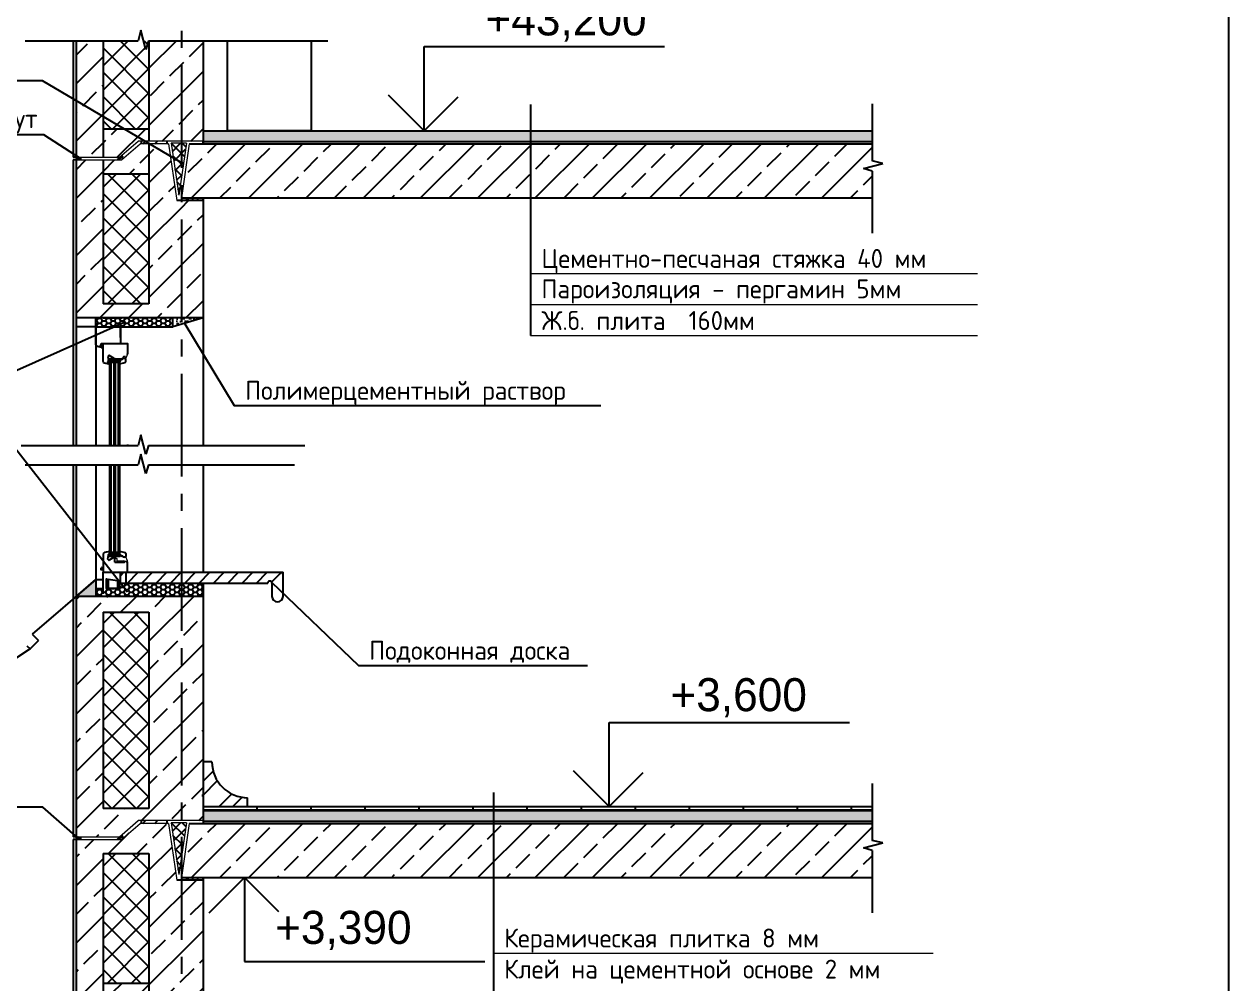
# Model space of a CAD drawing. Header units: millimetres. Extents: x -10163 to 1081624, y -5450 to 417560.
# Drawn here: x 436117 to 458409, y 77947 to 95718 of the extents above; entities that cross this region are included whole.
import ezdxf
from ezdxf.enums import TextEntityAlignment as Align

# ---------------------------------------------------------------- set-up
doc = ezdxf.new("R2010")
doc.units = ezdxf.units.MM
doc.linetypes.add('CENTER2', pattern=[28.575, 19.05, -3.175, 3.175, -3.175])
for name, color, linetype in [('0разрез', 7, 'Continuous'), ('1-VIS', 7, 'Continuous'), ('G_S1', 3, 'Continuous'), ('GASKET', 5, 'Continuous'), ('PVC', 7, 'Continuous'), ('ВЫНОСКИ_Р_СТ', 130, 'Continuous'), ('ГЕРМЕТИК', 50, 'Continuous'), ('НЕНЕСУЩ_СТЕНЫ', 232, 'Continuous'), ('ОКНА_Р_СТ', 90, 'Continuous'), ('оси', 1, 'CENTER2'), ('ПАРКЕТ', 30, 'Continuous'), ('ПРОКЛАДКА', 250, 'Continuous'), ('РАЗДЕЛИТ_ЛИНИИ', 150, 'Continuous'), ('УПРУГ_РЕЗ_ПРОКЛАДКА', 130, 'Continuous'), ('УТЕПЛИТЕЛЬ', 30, 'Continuous'), ('ШТРИХ_УРП', 120, 'Continuous')]:
    doc.layers.add(name, color=color, linetype=linetype)
for name, color, linetype, lineweight in [('A-Wall-H', 250, 'Continuous', 20), ('bold', 7, 'Continuous', 35), ('RAZMER', 250, 'Continuous', 13), ('разрез по стене', 150, 'Continuous', 25)]:
    doc.layers.add(name, color=color, linetype=linetype, lineweight=lineweight)
doc.styles.add('GOST-2.304_Type-B', font='GOST Common.ttf')
doc.styles.add('Чертеж250', font='ofont.ru_GOST type B.ttf', dxfattribs={"height": 250})
pattern_1 = [(45, (308651.9, 38309.6), (-530.33, 530.33), []), (45, (309181.4, 38309.6), (-530.33, 530.33), [360, -150])]
pattern_2 = [(45, (308651.88, 38309.6), (-224.5064, 224.5064), []), (135, (308651.88, 38309.6), (-224.5064, -224.5064), [])]

msp = doc.modelspace()

# ---------------------------------------------------------------- hatches: boundary and pattern name
at = {"layer": '0разрез'}
h = msp.add_hatch(dxfattribs=at)
h.set_pattern_fill('AR-SAND', color=256, scale=2.5, angle=45)
h.set_pattern_definition([(82.5, (-2266756.48, -212416.24), (-89.345337, 83.6883723), [0, -96.52, 0, -107.95, 0, -103.1875]), (52.5, (-2266756.48, -212416.24), (-47.252732, 206.183213), [0, -52.07, 0, -86.995, 0, -33.3375]), (12.5, (-2266811.71, -212471.47), (139.5749565, 140.083078), [0, -31.75, 0, -114.3, 0, -149.225]), (2.5, (-2266811.71, -212471.47), (95.570277, 174.387695), [0, -15.875, 0, -74.93, 0, -85.725])])
h.paths.add_polyline_path([(437445.195, 70283.904), (437077.934, 69969.538), (437445.195, 69969.538), (437445.195, 70089.537)])
h.paths.add_polyline_path([(437445.195, 85240.436), (437445.195, 85434.434), (437078.365, 85120.436), (437445.195, 85120.436)])
at = {"layer": '1-VIS'}
h = msp.add_hatch(dxfattribs=at)
h.set_pattern_fill('ANSI38', scale=2.594415, style=0)
h.set_pattern_definition([(45, (412397.8324, 153795.105), (-5.824627, 5.824627), []), (135, (412397.8324, 153795.105), (-17.4738809, 5.824627), [20.593166, -12.3558997])])
h.paths.add_polyline_path([(437136.369, 93254.042), (437077.934, 93254.042), (437077.934, 93254.042, -0.781206619), (437077.934, 93202.154), (437136.369, 93202.154)])
h = msp.add_hatch(dxfattribs=at)
h.set_pattern_fill('ANSI38', scale=2.594415, style=0)
h.set_pattern_definition([(45, (412397.8324, 141213.386), (-5.824627, 5.824627), []), (135, (412397.8324, 141213.386), (-17.4738809, 5.824627), [20.593166, -12.3558997])])
h.paths.add_polyline_path([(437136.369, 80672.324), (437077.934, 80672.324), (437077.934, 80672.324, -0.781206619), (437077.934, 80620.436), (437136.369, 80620.436)])
at = {"layer": 'ОКНА_Р_СТ'}
h = msp.add_hatch(dxfattribs=at)
h.set_pattern_fill('HONEY', color=0, scale=450, style=0)
h.set_pattern_definition([(0, (371841.38, 130123.22), (84.375, 48.71393), [56.25, -112.5]), (120, (371841.38, 130123.22), (-84.375, 48.71393), [56.25, -112.5]), (60, (371841.38, 130123.22), (2e-07, 97.427858), [-112.5, 56.25])])
h.paths.add_polyline_path([(437444.3, 90277.154), (437444.73, 90114.856), (438337.934, 90114.856), (438527.934, 90114.856), (438595.126, 90114.856), (438870.392, 90114.856), (438870.392, 90277.154)])
h = msp.add_hatch(dxfattribs=at)
h.set_pattern_fill('AR-SAND', color=0, scale=50, style=0)
h.set_pattern_definition([(37.5, (371841.38, 130123.22), (-3.14967, 96.34119), [0, -76, 0, -85, 0, -81.25]), (7.5, (371841.38, 130123.22), (88.48884, 141.1073), [0, -41, 0, -68.5, 0, -26.25]), (327.5, (371779.88, 130123.22), (155.70709, 0.28295), [0, -25, 0, -90, 0, -117.5]), (317.5, (371779.88, 130123.22), (150.30633, 43.88378), [0, -12.5, 0, -59, 0, -67.5])])
h.paths.add_polyline_path([(439427.934, 90277.154), (438927.934, 90277.154), (438927.934, 90143.18)])
h = msp.add_hatch(dxfattribs=at)
h.set_pattern_fill('ANSI31', color=0, scale=1500, style=0)
h.set_pattern_definition([(45, (371885.35, 132981.57), (-132.58252, 132.58252), [])])
edge = h.paths.add_edge_path()
edge.add_arc((440663.836, 85369.373), 37.5, 0, 180, ccw=False)
edge.add_line((440701.336, 85369.373), (440909.888, 85369.373))
edge.add_arc((440923.251, 85469.373), 100.889, 97.6113455, 262.3886545, ccw=False)
edge.add_line((440909.888, 85569.373), (437899.425, 85569.373))
edge.add_line((437899.425, 85569.373), (437899.425, 85369.373))
edge.add_line((437899.425, 85369.373), (440626.336, 85369.373))
h = msp.add_hatch(dxfattribs=at)
h.set_pattern_fill('HONEY', color=0, scale=450, style=0)
h.set_pattern_definition([(0, (371841.38, 132791.504), (84.375, 48.71393), [56.25, -112.5]), (120, (371841.38, 132791.504), (-84.375, 48.71393), [56.25, -112.5]), (60, (371841.38, 132791.504), (2e-07, 97.427858), [-112.5, 56.25])])
h.paths.add_polyline_path([(437895.626, 85270.436), (437445.626, 85270.436), (437445.195, 85120.436), (439427.934, 85120.436), (439427.934, 85369.373), (438787.881, 85369.373), (437899.425, 85369.373)])
at = {"layer": 'ПАРКЕТ'}
h = msp.add_hatch(dxfattribs=at)
h.set_pattern_fill('ANSI32', color=0, scale=1444.738766, style=0)
h.set_pattern_definition([(45, (160442.47, 293074.8), (-383.0942, 383.0942), []), (45, (160697.87, 293074.8), (-383.0942, 383.0942), [])])
h.paths.add_polyline_path([(439593.047, 82056.001), (439427.934, 82056.001), (439427.934, 81230.436), (440253.499, 81230.436), (440253.499, 81395.549, -0.414213562)])
at = {"layer": 'ПРОКЛАДКА'}
h = msp.add_hatch(dxfattribs=at)
h.set_pattern_fill('ANSI31', color=0, scale=1250, style=0)
h.set_pattern_definition([(45, (371941.38, 130323.22), (-110.48543, 110.48543), [])])
h.paths.add_polyline_path([(438761.737, 93502.154), (438761.737, 93552.154), (438286.737, 93552.154), (438286.737, 93502.154)])
h = msp.add_hatch(dxfattribs=at)
h.set_pattern_fill('ANSI31', color=0, scale=1250, style=0)
h.set_pattern_definition([(45, (371941.38, 117741.5), (-110.48543, 110.48543), [])])
h.paths.add_polyline_path([(438761.737, 80920.436), (438761.737, 80970.436), (438286.737, 80970.436), (438286.737, 80920.436)])
at = {"layer": 'разрез по стене', "transparency": 33554687}
h = msp.add_hatch(dxfattribs=at)
h.set_pattern_fill('JIS_STN_2.5', color=9, scale=300)
h.set_pattern_definition(pattern_1)
h.paths.add_polyline_path([(437077.934, 93252.154), (437577.934, 93252.154), (437577.934, 95409.759), (437077.934, 95409.759)])
h.paths.add_polyline_path([(437077.934, 95989.678), (437577.934, 95989.678), (437577.934, 101388.86), (437077.934, 101388.86)])
h.paths.add_polyline_path([(437577.934, 93202.154), (437077.934, 93202.154), (437077.934, 90277.154), (437577.934, 90277.154)])
h.paths.add_polyline_path([(437577.934, 85120.436), (437077.934, 85120.436), (437077.934, 81170.436), (437077.934, 80670.436), (437577.934, 80670.436)])
h.paths.add_polyline_path([(437577.934, 80620.436), (437077.934, 80620.436), (437077.934, 77695.436), (437577.934, 77695.436)])
h.paths.add_polyline_path([(437577.934, 69969.538), (437077.934, 69969.538), (437077.934, 65519.538), (437577.934, 65519.538)])
h = msp.add_hatch(dxfattribs=at)
h.set_pattern_fill('JIS_STN_2.5', color=9, scale=300)
h.set_pattern_definition(pattern_1)
h.paths.add_polyline_path([(439027.934, 69969.538), (438427.934, 69969.538), (438427.934, 65819.538), (439027.934, 65819.538)])
h.paths.add_polyline_path([(439427.934, 69969.538), (439027.934, 69969.538), (439027.934, 65819.538), (439427.934, 65819.538)])
h.paths.add_polyline_path([(438427.934, 69969.538), (437577.934, 69969.538), (437577.934, 69652.482), (438427.934, 69652.482)])
h.paths.add_polyline_path([(438225.41, 65819.538), (438427.934, 65819.538), (438427.934, 66041.71), (437577.934, 66041.71), (437577.934, 65519.538), (437882.877, 65519.538)])
h.paths.add_polyline_path([(439027.934, 79870.436), (438945.763, 79870.436), (438788.392, 80920.436), (438427.934, 80920.436), (438427.934, 77695.436), (439027.934, 77695.436)])
h.paths.add_polyline_path([(439427.934, 79870.436), (439027.934, 79870.436), (439027.934, 77695.436), (439427.934, 77695.436)])
edge = h.paths.add_edge_path(flags=16)
edge.add_arc((439293.236, 77811.925), 6.25, 0, 360)
h.paths.add_polyline_path([(438427.934, 77955.5), (437577.934, 77955.5), (437577.934, 77695.436), (437927.934, 77695.436), (438427.934, 77695.436)])
h.paths.add_polyline_path([(438427.934, 80920.436), (438261.737, 80920.436), (437919.204, 80620.436), (437577.934, 80620.436), (437577.934, 80364.955), (438427.934, 80364.955)])
h.paths.add_polyline_path([(438427.934, 81192.608), (437577.934, 81192.608), (437577.934, 80670.436), (437882.877, 80670.436), (438225.41, 80970.436), (438427.934, 80970.436)])
h.paths.add_polyline_path([(439027.934, 85120.436), (438427.934, 85120.436), (438427.934, 80970.436), (439027.934, 80970.436)])
h.paths.add_polyline_path([(439427.934, 85120.436), (439027.934, 85120.436), (439027.934, 80970.436), (439427.934, 80970.436)])
h.paths.add_polyline_path([(438427.934, 85120.436), (437577.934, 85120.436), (437577.934, 84829.807), (438427.934, 84829.807)])
edge = h.paths.add_edge_path()
edge.add_line((439427.934, 92452.154), (439027.934, 92452.154))
edge.add_line((439027.934, 92452.154), (439033.849, 90394.837))
edge.add_arc((439040.099, 90394.837), 6.25, 0, 180, ccw=False)
edge.add_arc((439040.099, 90394.837), 6.25, -180, 0, ccw=False)
edge.add_line((439033.849, 90394.837), (439033.83, 90277.154))
edge.add_line((439033.83, 90277.154), (439427.934, 90277.154))
edge.add_line((439427.934, 90277.154), (439427.934, 92452.154))
edge = h.paths.add_edge_path(flags=16)
edge.add_arc((439293.236, 90393.644), 6.25, 0, 360)
h.paths.add_polyline_path([(439027.934, 92452.154), (438945.763, 92452.154), (438788.392, 93502.154), (438427.934, 93502.154), (438427.934, 90277.154), (439027.934, 90277.154)])
h.paths.add_polyline_path([(438427.934, 90537.218), (437577.934, 90537.218), (437577.934, 90277.154), (438427.934, 90277.154)])
h.paths.add_polyline_path([(438427.934, 93502.154), (438261.737, 93502.154), (437919.204, 93202.154), (437577.934, 93202.154), (437577.934, 92946.673), (438427.934, 92946.673)])
h.paths.add_polyline_path([(438427.934, 93774.326), (437577.934, 93774.326), (437577.934, 93252.154), (437882.877, 93252.154), (438225.41, 93552.154), (438427.934, 93552.154)])
h.paths.add_polyline_path([(439027.934, 95409.759), (438427.934, 95409.759), (438427.934, 93552.154), (439027.934, 93552.154)])
h.paths.add_polyline_path([(439427.934, 95409.759), (439027.934, 95409.759), (439027.934, 93552.154), (439427.934, 93552.154)])
h.paths.add_polyline_path([(439427.934, 100588.86), (439027.934, 100588.86), (439027.934, 95989.678), (439427.934, 95989.678)])
h.paths.add_polyline_path([(439027.934, 100588.86), (438945.763, 100588.86), (438818.367, 101388.86), (438427.934, 101388.86), (438427.934, 95989.678), (439027.934, 95989.678)])
at = {"layer": 'разрез по стене'}
h = msp.add_hatch(dxfattribs=at)
h.set_pattern_fill('AR-SAND', color=9, scale=3, angle=-90)
h.set_pattern_definition([(307.5, (308651.88, 38349.61), (146.82397, 4.80009), [0, -115.824, 0, -129.54, 0, -123.825]), (277.5, (308651.88, 38349.61), (215.04753, -134.85698), [0, -62.484, 0, -104.394, 0, -40.005]), (237.5, (308651.88, 38443.34), (0.43116, -237.29771), [0, -38.1, 0, -137.16, 0, -179.07]), (227.5, (308651.88, 38443.34), (66.8788, -229.06694), [0, -19.05, 0, -89.916, 0, -102.87])])
h.paths.add_polyline_path([(451809.679, 93742.154), (439427.934, 93742.154), (439427.934, 93542.154), (451809.679, 93542.154)])
h = msp.add_hatch(dxfattribs=at)
h.set_pattern_fill('JIS_STN_2.5', color=9, scale=300)
h.set_pattern_definition(pattern_1)
h.paths.add_polyline_path([(451809.679, 92502.154), (451809.679, 92997.34), (451649.83, 93047.066), (452005.717, 93138.231), (451809.679, 93186.3), (451809.679, 93502.154), (439168.996, 93502.154), (439027.934, 92502.154), (439427.934, 92502.154)])
h = msp.add_hatch(dxfattribs=at)
h.set_pattern_fill('AR-SAND', color=9, scale=3, angle=-90)
h.set_pattern_definition([(307.5, (308651.88, 25767.89), (146.82397, 4.80009), [0, -115.824, 0, -129.54, 0, -123.825]), (277.5, (308651.88, 25767.9), (215.04753, -134.85698), [0, -62.484, 0, -104.394, 0, -40.005]), (237.5, (308651.88, 25861.62), (0.43116, -237.29771), [0, -38.1, 0, -137.16, 0, -179.07]), (227.5, (308651.88, 25861.62), (66.8788, -229.06694), [0, -19.05, 0, -89.916, 0, -102.87])])
h.paths.add_polyline_path([(451809.679, 81160.436), (439427.934, 81160.436), (439427.934, 80960.436), (451809.679, 80960.436)])
h = msp.add_hatch(dxfattribs=at)
h.set_pattern_fill('JIS_STN_2.5', color=9, scale=300)
h.set_pattern_definition([(45, (308651.9, 25727.9), (-530.33, 530.33), []), (45, (309181.4, 25727.9), (-530.33, 530.33), [360, -150])])
h.paths.add_polyline_path([(451649.83, 80465.348), (452005.717, 80556.513), (451809.679, 80604.582), (451809.679, 80920.436), (439168.996, 80920.436), (439027.934, 79920.436), (439427.934, 79920.436), (451809.679, 79920.436), (451809.679, 80415.622)])
at = {"layer": 'УТЕПЛИТЕЛЬ'}
h = msp.add_hatch(dxfattribs=at)
h.set_pattern_fill('ANSI37', color=0, scale=100, style=0)
h.set_pattern_definition(pattern_2)
h.paths.add_polyline_path([(438427.934, 95409.759), (437577.934, 95409.759), (437577.934, 93774.326), (438427.934, 93774.326)])
h = msp.add_hatch(dxfattribs=at)
h.set_pattern_fill('ANSI37', color=0, scale=1150, style=0)
h.set_pattern_definition([(45, (371941.38, 130323.22), (-101.6466, 101.6466), []), (135, (371941.38, 130323.22), (-101.6466, -101.6466), [])])
h.paths.add_polyline_path([(439119.755, 93510.837), (438837.632, 93510.837), (438978.694, 92552.025)])
h = msp.add_hatch(dxfattribs=at)
h.set_pattern_fill('ANSI37', color=0, scale=100, style=0)
h.set_pattern_definition(pattern_2)
h.paths.add_polyline_path([(437577.934, 90537.218), (438427.934, 90537.218), (438427.934, 92946.673), (437577.934, 92946.673)])
h = msp.add_hatch(dxfattribs=at)
h.set_pattern_fill('ANSI37', color=0, scale=100, style=0)
h.set_pattern_definition(pattern_2)
h.paths.add_polyline_path([(437577.934, 81192.608), (438427.934, 81192.608), (438427.934, 84829.807), (437577.934, 84829.807)])
h = msp.add_hatch(dxfattribs=at)
h.set_pattern_fill('ANSI37', color=0, scale=1150, style=0)
h.set_pattern_definition([(45, (371941.38, 117741.5), (-101.6466, 101.6466), []), (135, (371941.38, 117741.5), (-101.6466, -101.6466), [])])
h.paths.add_polyline_path([(439119.755, 80929.118), (438837.632, 80929.118), (438978.694, 79970.307)])
h = msp.add_hatch(dxfattribs=at)
h.set_pattern_fill('ANSI37', color=0, scale=100, style=0)
h.set_pattern_definition(pattern_2)
h.paths.add_polyline_path([(437577.934, 77955.5), (438427.934, 77955.5), (438427.934, 80364.955), (437577.934, 80364.955)])
at = {"layer": 'ШТРИХ_УРП'}
h = msp.add_hatch(dxfattribs=at)
h.set_pattern_fill('HONEY', color=0, scale=250, style=0)
h.set_pattern_definition([(0, (371712.04, 130323.222), (46.875, 27.063294), [31.25, -62.5]), (120, (371712.04, 130323.222), (-46.875, 27.063294), [31.25, -62.5]), (60, (371712.04, 130323.222), (1e-07, 54.126588), [-62.5, 31.25])])
h.paths.add_polyline_path([(437956.773, 93269.416), (437946.289, 93271.948), (437840.406, 93202.154), (437934.918, 93202.154)])
h = msp.add_hatch(dxfattribs=at)
h.set_pattern_fill('HONEY', color=0, scale=500, style=0)
h.set_pattern_definition([(0, (371941.38, 130123.22), (93.75, 54.126587), [62.5, -125]), (120, (371941.38, 130123.22), (-93.75, 54.126588), [62.5, -125]), (60, (371941.38, 130123.22), (2e-07, 108.253175), [-125, 62.5])])
h.paths.add_polyline_path([(439427.934, 92502.154), (439127.934, 92502.154), (439127.934, 92452.154), (439427.934, 92452.154)])
h = msp.add_hatch(dxfattribs=at)
h.set_pattern_fill('HONEY', color=0, scale=250, style=0)
h.set_pattern_definition([(0, (371712.04, 117741.504), (46.875, 27.063294), [31.25, -62.5]), (120, (371712.04, 117741.504), (-46.875, 27.063294), [31.25, -62.5]), (60, (371712.04, 117741.504), (1e-07, 54.126588), [-62.5, 31.25])])
h.paths.add_polyline_path([(437956.773, 80687.698), (437946.289, 80690.23), (437840.406, 80620.436), (437934.918, 80620.436)])
h = msp.add_hatch(dxfattribs=at)
h.set_pattern_fill('HONEY', color=0, scale=500, style=0)
h.set_pattern_definition([(0, (371941.38, 117541.504), (93.75, 54.126587), [62.5, -125]), (120, (371941.38, 117541.504), (-93.75, 54.126588), [62.5, -125]), (60, (371941.38, 117541.504), (2e-07, 108.253175), [-125, 62.5])])
h.paths.add_polyline_path([(439427.934, 79920.436), (439127.934, 79920.436), (439127.934, 79870.436), (439427.934, 79870.436)])

# ---------------------------------------------------------------- linework, layer by layer
for p, q in [((443520.858, 93742.154), (443520.858, 95302.074)), ((443520.858, 95302.074), (447967.889, 95302.074)), ((443520.858, 93742.154), (442859.716, 94403.296)), ((443520.858, 93742.154), (444150.271, 94371.568)), ((437544.73, 89785.856), (437544.73, 89805.586)), ((437544.73, 89805.586), (437544.73, 89805.586)), ((437544.73, 89805.586), (437578.102, 89805.561)), ((437798.102, 89511.561), (437798.102, 89522.472)), ((437803.102, 89522.472), (437798.102, 89522.472)), ((437965.917, 85845.933), (437976.852, 85844.873)), ((437445.195, 85434.802), (437578.046, 85434.747)), ((446942.625, 81230.436), (446942.625, 82790.355)), ((446942.625, 82790.355), (451389.655, 82790.355)), ((446942.625, 81230.436), (446281.483, 81891.578)), ((446942.625, 81230.436), (447572.038, 81859.849)), ((440195.972, 79920.436), (439534.83, 79259.294)), ((440195.972, 79920.436), (440195.972, 78360.516)), ((440195.972, 79920.436), (440825.385, 79291.022)), ((440195.972, 78360.516), (444643.003, 78360.516))]:
    msp.add_line(p, q)
at = {"color": 1, "linetype": 'Continuous', "lineweight": 25}
for p, q in [((437694.09, 89505.031), (437894.141, 89519.972)), ((437894.141, 89505.031), (437694.09, 89519.972)), ((437694.09, 85880.794), (437894.141, 85865.853)), ((437894.141, 85880.794), (437694.09, 85865.853))]:
    msp.add_line(p, q, dxfattribs=at)
at = {"color": 5}
for p, q in [((437729.276, 89486.129), (437724.276, 89486.129)), ((437729.276, 89481.129), (437724.276, 89481.129)), ((437729.276, 89476.129), (437724.276, 89476.129)), ((437729.276, 89471.129), (437724.276, 89471.129)), ((437729.276, 89466.129), (437724.276, 89466.129)), ((437729.276, 89461.129), (437724.276, 89461.129)), ((437729.276, 89458.629), (437724.276, 89458.629)), ((437729.276, 89486.129), (437729.276, 89491.129)), ((437729.276, 89458.629), (437729.276, 89453.629)), ((437734.276, 89486.129), (437734.276, 89491.129)), ((437734.276, 89458.629), (437734.276, 89453.629)), ((437739.276, 89486.129), (437739.276, 89491.129)), ((437739.276, 89458.629), (437739.276, 89453.629)), ((437744.276, 89486.129), (437744.276, 89491.129)), ((437744.276, 89458.629), (437744.276, 89453.629)), ((437749.276, 89486.129), (437749.276, 89491.129)), ((437749.276, 89458.629), (437749.276, 89453.629)), ((437754.276, 89486.129), (437754.276, 89491.129)), ((437754.276, 89458.629), (437754.276, 89453.629)), ((437759.276, 89486.129), (437759.276, 89491.129)), ((437759.276, 89458.629), (437759.276, 89453.629)), ((437764.276, 89486.129), (437764.276, 89491.129)), ((437764.276, 89458.629), (437764.276, 89453.629)), ((437769.276, 89486.129), (437769.276, 89491.129)), ((437769.276, 89458.629), (437769.276, 89453.629)), ((437774.276, 89486.129), (437774.276, 89491.129)), ((437774.276, 89458.629), (437774.276, 89453.629)), ((437779.276, 89486.129), (437779.276, 89491.129)), ((437779.276, 89486.129), (437779.276, 89491.129)), ((437779.276, 89486.129), (437784.276, 89486.129)), ((437784.276, 89481.129), (437779.276, 89481.129)), ((437784.276, 89476.129), (437779.276, 89476.129)), ((437784.276, 89471.129), (437779.276, 89471.129)), ((437784.276, 89466.129), (437779.276, 89466.129)), ((437784.276, 89461.129), (437779.276, 89461.129)), ((437779.276, 89458.629), (437779.276, 89453.629)), ((437779.276, 89458.629), (437779.276, 89453.629)), ((437779.276, 89458.629), (437784.276, 89458.629)), ((437784.276, 89486.129), (437784.276, 89491.129)), ((437784.276, 89458.629), (437784.276, 89453.629)), ((437809.276, 89486.129), (437804.276, 89486.129)), ((437809.276, 89481.129), (437804.276, 89481.129)), ((437809.276, 89476.129), (437804.276, 89476.129)), ((437809.276, 89471.129), (437804.276, 89471.129)), ((437809.276, 89466.129), (437804.276, 89466.129)), ((437809.276, 89461.129), (437804.276, 89461.129)), ((437809.276, 89458.629), (437804.276, 89458.629)), ((437809.276, 89486.129), (437809.276, 89491.129)), ((437809.276, 89458.629), (437809.276, 89453.629)), ((437814.276, 89486.129), (437814.276, 89491.129)), ((437814.276, 89458.629), (437814.276, 89453.629)), ((437819.276, 89486.129), (437819.276, 89491.129)), ((437819.276, 89458.629), (437819.276, 89453.629)), ((437824.276, 89486.129), (437824.276, 89491.129)), ((437824.276, 89458.629), (437824.276, 89453.629)), ((437829.276, 89486.129), (437829.276, 89491.129)), ((437829.276, 89458.629), (437829.276, 89453.629)), ((437834.276, 89486.129), (437834.276, 89491.129)), ((437834.276, 89458.629), (437834.276, 89453.629)), ((437839.276, 89486.129), (437839.276, 89491.129)), ((437839.276, 89458.629), (437839.276, 89453.629)), ((437844.276, 89486.129), (437844.276, 89491.129)), ((437844.276, 89458.629), (437844.276, 89453.629)), ((437849.276, 89486.129), (437849.276, 89491.129)), ((437849.276, 89458.629), (437849.276, 89453.629)), ((437854.276, 89486.129), (437854.276, 89491.129)), ((437854.276, 89458.629), (437854.276, 89453.629)), ((437859.276, 89486.129), (437859.276, 89491.129)), ((437859.276, 89486.129), (437859.276, 89491.129)), ((437859.276, 89486.129), (437864.276, 89486.129)), ((437864.276, 89481.129), (437859.276, 89481.129)), ((437864.276, 89476.129), (437859.276, 89476.129)), ((437864.276, 89471.129), (437859.276, 89471.129)), ((437864.276, 89466.129), (437859.276, 89466.129)), ((437864.276, 89461.129), (437859.276, 89461.129)), ((437859.276, 89458.629), (437859.276, 89453.629)), ((437859.276, 89458.629), (437859.276, 89453.629)), ((437859.276, 89458.629), (437864.276, 89458.629)), ((437864.276, 89486.129), (437864.276, 89491.129)), ((437864.276, 89458.629), (437864.276, 89453.629)), ((437729.276, 85927.195), (437724.276, 85927.195)), ((437729.276, 85924.695), (437724.276, 85924.695)), ((437729.276, 85919.695), (437724.276, 85919.695)), ((437729.276, 85914.695), (437724.276, 85914.695)), ((437729.276, 85909.695), (437724.276, 85909.695)), ((437729.276, 85904.695), (437724.276, 85904.695)), ((437729.276, 85899.695), (437724.276, 85899.695)), ((437729.276, 85927.195), (437729.276, 85932.195)), ((437729.276, 85899.695), (437729.276, 85894.695)), ((437734.276, 85927.195), (437734.276, 85932.195)), ((437734.276, 85899.695), (437734.276, 85894.695)), ((437739.276, 85927.195), (437739.276, 85932.195)), ((437739.276, 85899.695), (437739.276, 85894.695)), ((437744.276, 85927.195), (437744.276, 85932.195)), ((437744.276, 85899.695), (437744.276, 85894.695)), ((437749.276, 85927.195), (437749.276, 85932.195)), ((437749.276, 85899.695), (437749.276, 85894.695)), ((437754.276, 85927.195), (437754.276, 85932.195)), ((437754.276, 85899.695), (437754.276, 85894.695)), ((437759.276, 85927.195), (437759.276, 85932.195)), ((437759.276, 85899.695), (437759.276, 85894.695)), ((437764.276, 85927.195), (437764.276, 85932.195)), ((437764.276, 85899.695), (437764.276, 85894.695)), ((437769.276, 85927.195), (437769.276, 85932.195)), ((437769.276, 85899.695), (437769.276, 85894.695)), ((437774.276, 85927.195), (437774.276, 85932.195)), ((437774.276, 85899.695), (437774.276, 85894.695)), ((437779.276, 85927.195), (437779.276, 85932.195)), ((437779.276, 85927.195), (437779.276, 85932.195)), ((437779.276, 85927.195), (437784.276, 85927.195)), ((437784.276, 85924.695), (437779.276, 85924.695)), ((437784.276, 85919.695), (437779.276, 85919.695)), ((437784.276, 85914.695), (437779.276, 85914.695)), ((437784.276, 85909.695), (437779.276, 85909.695)), ((437784.276, 85904.695), (437779.276, 85904.695)), ((437779.276, 85899.695), (437779.276, 85894.695)), ((437779.276, 85899.695), (437779.276, 85894.695)), ((437779.276, 85899.695), (437784.276, 85899.695)), ((437784.276, 85927.195), (437784.276, 85932.195)), ((437784.276, 85899.695), (437784.276, 85894.695)), ((437809.276, 85927.195), (437804.276, 85927.195)), ((437809.276, 85924.695), (437804.276, 85924.695)), ((437809.276, 85919.695), (437804.276, 85919.695)), ((437809.276, 85914.695), (437804.276, 85914.695)), ((437809.276, 85909.695), (437804.276, 85909.695)), ((437809.276, 85904.695), (437804.276, 85904.695)), ((437809.276, 85899.695), (437804.276, 85899.695)), ((437809.276, 85927.195), (437809.276, 85932.195)), ((437809.276, 85899.695), (437809.276, 85894.695)), ((437814.276, 85927.195), (437814.276, 85932.195)), ((437814.276, 85899.695), (437814.276, 85894.695)), ((437819.276, 85927.195), (437819.276, 85932.195)), ((437819.276, 85899.695), (437819.276, 85894.695)), ((437824.276, 85927.195), (437824.276, 85932.195)), ((437824.276, 85899.695), (437824.276, 85894.695)), ((437829.276, 85927.195), (437829.276, 85932.195)), ((437829.276, 85899.695), (437829.276, 85894.695)), ((437834.276, 85927.195), (437834.276, 85932.195)), ((437834.276, 85899.695), (437834.276, 85894.695)), ((437839.276, 85927.195), (437839.276, 85932.195)), ((437839.276, 85899.695), (437839.276, 85894.695)), ((437844.276, 85927.195), (437844.276, 85932.195)), ((437844.276, 85899.695), (437844.276, 85894.695)), ((437849.276, 85927.195), (437849.276, 85932.195)), ((437849.276, 85899.695), (437849.276, 85894.695)), ((437854.276, 85927.195), (437854.276, 85932.195)), ((437854.276, 85899.695), (437854.276, 85894.695)), ((437859.276, 85927.195), (437859.276, 85932.195)), ((437859.276, 85927.195), (437859.276, 85932.195)), ((437859.276, 85927.195), (437864.276, 85927.195)), ((437864.276, 85924.695), (437859.276, 85924.695)), ((437864.276, 85919.695), (437859.276, 85919.695)), ((437864.276, 85914.695), (437859.276, 85914.695)), ((437864.276, 85909.695), (437859.276, 85909.695)), ((437864.276, 85904.695), (437859.276, 85904.695)), ((437859.276, 85899.695), (437859.276, 85894.695)), ((437859.276, 85899.695), (437859.276, 85894.695)), ((437859.276, 85899.695), (437864.276, 85899.695)), ((437864.276, 85927.195), (437864.276, 85932.195)), ((437864.276, 85899.695), (437864.276, 85894.695))]:
    msp.add_line(p, q, dxfattribs=at)
at = {"ltscale": 10}
msp.add_lwpolyline([(415302.299, 43045.632), (458408.84, 43045.632), (458408.84, 119661.707), (415302.299, 119661.707)], close=True, dxfattribs=at)
at = {"color": 1, "linetype": 'Continuous', "lineweight": 25}
for points in [[(437704.139, 89505.031), (437694.09, 89505.031), (437694.09, 89519.972), (437894.141, 89519.972), (437894.141, 89505.031)], [(437704.139, 85880.794), (437694.09, 85880.794), (437694.09, 85865.853), (437894.141, 85865.853), (437894.141, 85880.794)]]:
    msp.add_lwpolyline(points, close=True, dxfattribs=at)
at = {"color": 5}
for points in [[(437784.276, 89491.129), (437784.276, 89453.629), (437724.276, 89453.629), (437724.276, 89491.129)], [(437779.276, 89486.129), (437779.276, 89458.629), (437729.276, 89458.629), (437729.276, 89486.129)], [(437864.276, 89491.129), (437864.276, 89453.629), (437804.276, 89453.629), (437804.276, 89491.129)], [(437859.276, 89486.129), (437859.276, 89458.629), (437809.276, 89458.629), (437809.276, 89486.129)], [(437784.276, 85894.695), (437784.276, 85932.195), (437724.276, 85932.195), (437724.276, 85894.695)], [(437779.276, 85899.695), (437779.276, 85927.195), (437729.276, 85927.195), (437729.276, 85899.695)], [(437864.276, 85894.695), (437864.276, 85932.195), (437804.276, 85932.195), (437804.276, 85894.695)], [(437859.276, 85899.695), (437859.276, 85927.195), (437809.276, 85927.195), (437809.276, 85899.695)]]:
    msp.add_lwpolyline(points, close=True, dxfattribs=at)
at = {"layer": '0разрез'}
for p, q in [((437077.934, 93252.154), (437027.934, 93252.154)), ((437077.934, 93202.154), (437027.934, 93202.154)), ((437077.934, 80670.436), (437027.934, 80670.436)), ((437077.934, 80620.436), (437027.934, 80620.436))]:
    msp.add_line(p, q, dxfattribs=at)
at = {"layer": '0разрез', "ltscale": 10}
msp.add_lwpolyline([(441427.934, 95409.759), (441427.934, 93742.154), (439880.51, 93742.154), (439880.51, 95409.759)], dxfattribs=at)
at = {"layer": '0разрез'}
for points in [[(439012.779, 93163.029), (436457.298, 94665.669), (429563.765, 94665.669)], [(437159.184, 93226.592), (436479.665, 93665.838), (429464.356, 93665.838)], [(437986.375, 90197.823), (435118.408, 88919.953)], [(439072.033, 90198.004), (440006.875, 88656.256), (446785.564, 88656.256)], [(438030.586, 85202.102), (435118.408, 88919.953)], [(440697.685, 85385.514), (442301.711, 83843.766), (446543.711, 83843.766)], [(436228.263, 84150.079), (435129.526, 83430.282), (427331.235, 83430.282)], [(437116.541, 80646.699), (436466.193, 81216.938), (430990.162, 81216.938)]]:
    msp.add_lwpolyline(points, dxfattribs=at)
at = {"layer": 'A-Wall-H', "color": 0}
for p, q in [((437882.877, 93252.154), (438225.41, 93552.154)), ((437919.204, 93202.154), (438261.737, 93502.154)), ((439427.934, 93552.154), (438225.41, 93552.154)), ((438788.392, 93502.154), (438261.737, 93502.154)), ((438788.392, 93502.154), (438945.763, 92452.154)), ((438837.632, 93510.837), (438978.694, 92552.025)), ((439119.755, 93510.837), (438837.632, 93510.837)), ((439119.755, 93510.837), (438978.694, 92552.025)), ((439168.996, 93502.154), (439027.934, 92502.154)), ((437077.934, 93252.154), (437882.877, 93252.154)), ((437077.934, 93202.154), (437919.204, 93202.154)), ((437882.877, 80670.436), (438225.41, 80970.436)), ((437919.204, 80620.436), (438261.737, 80920.436)), ((439427.934, 80970.436), (438225.41, 80970.436)), ((438788.392, 80920.436), (438261.737, 80920.436)), ((438788.392, 80920.436), (438945.763, 79870.436)), ((438837.632, 80929.118), (438978.694, 79970.307)), ((439119.755, 80929.118), (438837.632, 80929.118)), ((439119.755, 80929.118), (438978.694, 79970.307)), ((439168.996, 80920.436), (439027.934, 79920.436)), ((437077.934, 80670.436), (437882.877, 80670.436)), ((437077.934, 80620.436), (437919.204, 80620.436))]:
    msp.add_line(p, q, dxfattribs=at)
at = {"layer": 'bold'}
for centre in [(437071.463, 93228.098), (437071.463, 80646.38)]:
    msp.add_arc(centre, 26.739, 284.0048999, 75.9951001, dxfattribs=at)
at = {"layer": 'G_S1'}
for points in [[(437704.276, 87915.954), (437704.276, 89505.031), (437724.276, 89505.03), (437724.276, 87915.954)], [(437784.276, 87915.954), (437784.276, 89505.032), (437804.276, 89505.031), (437804.276, 87915.954)], [(437864.276, 87915.954), (437864.276, 89505.032), (437884.276, 89505.031), (437884.276, 87915.954)], [(437724.276, 87558.97), (437724.276, 85880.794), (437704.276, 85880.794), (437704.276, 87558.97)], [(437804.276, 87558.97), (437804.276, 85880.794), (437784.276, 85880.794), (437784.276, 87558.97)], [(437884.276, 87558.97), (437884.276, 85880.798), (437864.276, 85880.798), (437864.276, 87558.97)]]:
    msp.add_lwpolyline(points, dxfattribs=at)
at = {"layer": 'GASKET', "color": 5, "linetype": 'Continuous'}
for points in [[(437563.857, 89770.444, 0.414213562), (437560.357, 89773.944), (437559.857, 89773.944, 0.414213562), (437558.357, 89772.444), (437558.357, 89768.212), (437556.857, 89767.346, -0.577350269), (437552.357, 89769.944), (437552.357, 89772.194, 0.414213562), (437549.857, 89774.694), (437548.357, 89774.694, 0.020024071), (437546.957, 89774.638, 0.390946884), (437542.357, 89769.654), (437542.357, 89744.734, 0.390946884), (437546.957, 89739.75), (437548.357, 89739.694), (437549.857, 89739.694, 0.414213562), (437552.357, 89742.194), (437552.357, 89744.444, -0.577350269), (437556.857, 89747.042), (437558.357, 89746.176), (437558.357, 89725.942), (437575.276, 89720.87, 0.502334175), (437577.207, 89722.307), (437577.207, 89756.116), (437565.02, 89759.769, -0.349418093), (437563.857, 89761.231)], [(437690.926, 89474.24, 0.414213562), (437687.426, 89477.74), (437686.926, 89477.74, 0.414213562), (437685.426, 89476.24), (437685.426, 89472.008), (437683.926, 89471.142, -0.577350269), (437679.426, 89473.74), (437679.426, 89475.99, 0.414213562), (437676.926, 89478.49), (437675.426, 89478.49, 0.020024071), (437674.026, 89478.434, 0.390946884), (437669.426, 89473.45), (437669.426, 89448.53, 0.390946884), (437674.026, 89443.546), (437675.426, 89443.49), (437676.926, 89443.49, 0.414213562), (437679.426, 89445.99), (437679.426, 89448.24, -0.577350269), (437683.926, 89450.838), (437685.426, 89449.972), (437685.426, 89429.738), (437702.345, 89424.666, 0.502334175), (437704.276, 89426.103), (437704.276, 89459.912), (437692.09, 89463.565, -0.349418093), (437690.926, 89465.027)], [(437564.752, 85615.486, -0.414213562), (437561.252, 85611.986), (437560.752, 85611.986, -0.414213562), (437559.252, 85613.486), (437559.252, 85617.718), (437557.752, 85618.584, 0.577350269), (437553.252, 85615.986), (437553.252, 85613.736, -0.414213562), (437550.752, 85611.236), (437549.252, 85611.236, -0.020024071), (437547.852, 85611.292, -0.390946884), (437543.252, 85616.276), (437543.252, 85641.196, -0.390946884), (437547.852, 85646.18), (437549.252, 85646.236), (437550.752, 85646.236, -0.414213562), (437553.252, 85643.736), (437553.252, 85641.486, 0.577350269), (437557.752, 85638.888), (437559.252, 85639.754), (437559.252, 85659.988), (437576.172, 85665.06, -0.502334175), (437578.102, 85663.623), (437578.102, 85629.814), (437565.916, 85626.161, 0.349418093), (437564.752, 85624.699)]]:
    msp.add_lwpolyline(points, format="xyb", close=True, dxfattribs=at)
at = {"layer": 'PVC'}
for p, q in [((437459.07, 90114.856), (437502.041, 90114.856)), ((437737.419, 90114.856), (437780.391, 90114.856)), ((437836.07, 90114.856), (437880.391, 90114.856)), ((437543.73, 89776.606), (437542.23, 89776.606)), ((437542.23, 89741.606), (437543.73, 89741.606)), ((437546.23, 89771.856), (437546.23, 89774.106)), ((437546.23, 89744.106), (437546.23, 89746.356)), ((437552.23, 89770.124), (437550.73, 89769.258)), ((437550.73, 89748.954), (437552.23, 89748.088)), ((437552.23, 89778.356), (437552.23, 89770.124)), ((437552.23, 89748.088), (437552.23, 89729.856)), ((437592.442, 89805.561), (437635.413, 89805.561)), ((437870.791, 89805.561), (437913.763, 89805.561)), ((437969.442, 89805.561), (438013.763, 89805.561)), ((437665.678, 89561.731), (437677.874, 89492.564)), ((437683.528, 89582.596), (437667.079, 89566.147)), ((437677.102, 89467.311), (437675.602, 89467.311)), ((437675.602, 89432.311), (437677.102, 89432.311)), ((437678.102, 89489.959), (437678.102, 89476.561)), ((437679.602, 89462.561), (437679.602, 89464.811)), ((437679.602, 89434.811), (437679.602, 89437.061)), ((437685.602, 89460.828), (437684.102, 89459.962)), ((437684.102, 89439.659), (437685.602, 89438.793)), ((437685.602, 89469.061), (437685.602, 89460.828)), ((437685.602, 89438.793), (437685.602, 89420.561)), ((437783.102, 89529.386), (437689.563, 89583.391)), ((437785.602, 89511.561), (437785.602, 89525.056)), ((437795.602, 89509.061), (437788.102, 89509.061)), ((437798.102, 89511.561), (437798.102, 89511.561)), ((437884.276, 89454.321), (437911.9, 89508.197)), ((437884.276, 89426.452), (437884.276, 89482.19)), ((437884.276, 89425.031), (437984.53, 89452.845)), ((437922.693, 89514.952), (437938.102, 89514.952)), ((437940.602, 89517.452), (437940.602, 89519.452)), ((437951.102, 89529.952), (437962.661, 89529.952)), ((437962.661, 89529.952), (437994.352, 89529.952)), ((437976.852, 89540.952), (437975.43, 89532.886)), ((437998.102, 89526.202), (437994.352, 89529.952)), ((437998.102, 89471.784), (437998.102, 89526.202)), ((438024.352, 89609.061), (438021.852, 89609.061)), ((437578.102, 85896.83), (437578.102, 85569.373)), ((437704.276, 85955.822), (437607.75, 85935.467)), ((437665.678, 85813.202), (437677.874, 85882.37)), ((437678.102, 85884.975), (437678.102, 85898.373)), ((437783.102, 85845.548), (437689.563, 85791.543)), ((437785.602, 85863.373), (437785.602, 85849.878)), ((437795.602, 85865.873), (437788.102, 85865.873)), ((437798.102, 85755.873), (437798.102, 85863.373)), ((437884.276, 85960.793), (437984.53, 85932.979)), ((437884.276, 85898.389), (437911.9, 85877.627)), ((437922.693, 85870.873), (437938.102, 85870.873)), ((437940.602, 85868.373), (437940.602, 85866.373)), ((437951.102, 85855.873), (437962.661, 85855.873)), ((437966.214, 85847.617), (437965.123, 85853.807)), ((437976.852, 85844.873), (437975.43, 85852.939)), ((437977.892, 85855.873), (437994.352, 85855.873)), ((437998.102, 85859.623), (437994.352, 85855.873)), ((437998.102, 85914.041), (437998.102, 85859.623)), ((437553.126, 85644.52), (437553.126, 85656.074)), ((437683.528, 85792.337), (437667.079, 85808.786)), ((437968.409, 85750.873), (437803.102, 85750.873)), ((437968.153, 85763.985), (437970.823, 85754.02)), ((438007.937, 85764.949), (437969.702, 85765.87)), ((438021.852, 85765.873), (438007.937, 85764.949)), ((438024.352, 85765.873), (438021.852, 85765.873)), ((438028.102, 85762.123), (438024.352, 85765.873)), ((438028.102, 85569.373), (438028.102, 85762.123)), ((437578.102, 85569.373), (437635.413, 85569.373)), ((437635.413, 85569.373), (437969.442, 85569.373)), ((437969.442, 85569.373), (438028.102, 85569.373)), ((437445.246, 85271.069), (437577.977, 85271.024)), ((437738.315, 85271.074), (437781.287, 85271.074)), ((437836.965, 85271.074), (437881.287, 85271.074))]:
    msp.add_line(p, q, dxfattribs=at)
at = {"layer": 'PVC', "linetype": 'Continuous', "lineweight": 0}
for p, q in [((437876.602, 89519.972), (437805.602, 89519.972)), ((437878.102, 89521.472), (437876.602, 89519.972)), ((437879.602, 89519.972), (437878.102, 89521.472)), ((437925.602, 89519.972), (437879.602, 89519.972)), ((437928.102, 89527.472), (437928.102, 89522.472)), ((437939.956, 89529.972), (437930.602, 89529.972)), ((437953.268, 89530.856), (437939.956, 89529.972)), ((437955.241, 89564.952), (437950.241, 89559.952)), ((437950.241, 89559.952), (437955.552, 89533.849)), ((437993.932, 89564.952), (437955.241, 89564.952)), ((437975.64, 89533.805), (437976.801, 89540.386)), ((437991.852, 89529.952), (437977.937, 89530.876)), ((437979.263, 89542.452), (437986.564, 89542.452)), ((437988.868, 89543.982), (437996.236, 89561.482)), ((437994.352, 89529.952), (437991.852, 89529.952)), ((437998.102, 89533.702), (437994.352, 89529.952)), ((438028.102, 89604.952), (437998.102, 89533.702)), ((437803.102, 85863.353), (437803.102, 85830.873)), ((437876.602, 85865.853), (437805.602, 85865.853)), ((437805.602, 85828.373), (437830.602, 85828.373)), ((437833.102, 85825.873), (437833.102, 85753.373)), ((437878.102, 85864.353), (437876.602, 85865.853)), ((437879.602, 85865.853), (437878.102, 85864.353)), ((437925.602, 85865.853), (437879.602, 85865.853)), ((437928.102, 85858.353), (437928.102, 85863.353)), ((437939.956, 85855.853), (437930.602, 85855.853)), ((437953.268, 85854.969), (437939.956, 85855.853)), ((437975.64, 85852.02), (437976.801, 85845.439)), ((437991.852, 85855.873), (437977.937, 85854.949)), ((437994.352, 85855.873), (437991.852, 85855.873)), ((437998.102, 85852.123), (437994.352, 85855.873)), ((438028.102, 85780.873), (437998.102, 85852.123)), ((437835.602, 85750.873), (437840.602, 85750.873)), ((437843.102, 85753.373), (437843.102, 85775.873)), ((437845.602, 85778.373), (437964.812, 85778.373)), ((437979.602, 85765.873), (438007.892, 85765.873)), ((438007.892, 85765.873), (438024.352, 85765.873)), ((438024.352, 85765.873), (438028.102, 85769.623)), ((438028.102, 85769.623), (438028.102, 85780.873))]:
    msp.add_line(p, q, dxfattribs=at)
at = {"layer": 'PVC'}
for points in [[(437550.342, 89728.407), (437474.378, 89748.762, -0.339454259), (437444.73, 89787.399), (437444.73, 90114.856), (437894.73, 90114.856), (437894.73, 89922.106), (437894.73, 89922.106), (437894.73, 89922.106), (437894.73, 89922.106)], [(437683.714, 89419.112), (437607.75, 89439.466, -0.339454259), (437578.102, 89478.103), (437578.102, 89805.561), (438028.102, 89805.561), (438028.102, 89612.811), (438024.352, 89609.061), (438028.102, 89605.311), (438028.102, 89605.311)], [(437659.626, 85272.683, 0.414213562), (437662.126, 85275.183), (437662.126, 85429.979, 0.252263653), (437661.001, 85432.067, -0.152167248), (437654.403, 85440.12, 0.305614685), (437652.086, 85441.683), (437639.626, 85441.683, 0.414213562), (437637.126, 85439.183), (437637.126, 85275.183, 0.414213562), (437639.626, 85272.683)], [(437639.626, 85272.683), (437879.126, 85272.683, 0.414213562), (437881.626, 85275.183), (437881.626, 85384.183, 0.414213562), (437879.126, 85386.683), (437859.126, 85386.683, 0.414213562), (437856.626, 85384.183), (437856.626, 85275.183, 0.414213562), (437859.126, 85272.683)]]:
    msp.add_lwpolyline(points, format="xyb", dxfattribs=at)
msp.add_lwpolyline([(437856.626, 85394.683, 0.414213562), (437859.126, 85392.183), (437879.126, 85392.183, 0.414213562), (437881.626, 85394.683), (437881.626, 85406.683, 0.414213562), (437879.126, 85409.183), (437859.126, 85409.183, 0.414213562), (437856.626, 85406.683)], format="xyb", close=True, dxfattribs=at)
for centre, radius, start, end in [((437542.23, 89759.106), 17.5, 90.0000001, 270.0000001), ((437543.73, 89774.106), 2.5, 0.0000001, 90.0000001), ((437543.73, 89744.106), 2.5, 270.0000001, 0.0000001), ((437547.23, 89785.856), 2.5, 180.0000001, 270.0000001), ((437549.23, 89771.856), 3, 180.0000001, 300.0000001), ((437549.23, 89746.356), 3, 60.0000001, 180.0000001), ((437547.23, 89778.356), 5, 0.0000001, 90.0000001), ((437550.73, 89729.856), 1.5, 255.0000001, 0.0000001), ((437675.602, 89449.811), 17.5, 90.0000001, 270.0000001), ((437670.602, 89562.6), 5, 134.8069067, 190.0000001), ((437677.102, 89464.811), 2.5, 0.0000001, 90.0000001), ((437677.102, 89434.811), 2.5, 270.0000001, 0.0000001), ((437663.102, 89489.959), 15, 0.0000001, 10.0000001), ((437680.602, 89476.561), 2.5, 180.0000001, 270.0000001), ((437682.602, 89462.561), 3, 180.0000001, 300.0000001), ((437682.602, 89437.061), 3, 60.0000001, 180.0000001), ((437680.602, 89469.061), 5, 0.0000001, 90.0000001), ((437687.063, 89579.061), 5, 60.0000001, 135.0000001), ((437684.102, 89420.561), 1.5, 255.0000001, 0.0000001), ((437780.602, 89525.056), 5, 0.0000001, 60.0000001), ((437788.102, 89511.561), 2.5, 180.0000001, 270.0000001), ((437795.602, 89511.561), 2.5, 270.0000001, 0.0000001), ((437922.693, 89502.952), 12, 90, 154.0795289), ((437938.102, 89517.452), 2.5, 270, 0), ((437951.102, 89519.452), 10.5, 90, 180), ((437978.102, 89471.784), 20, 288.7480945, 0), ((437618.102, 85896.83), 40, 104.9999999, 179.9999999), ((437663.102, 85884.975), 15, 349.9999999, 359.9999999), ((437680.602, 85898.373), 2.5, 89.9999999, 179.9999999), ((437703.677, 85850.167), 55.709, 89.383336, 114.4682902), ((437780.602, 85849.878), 5, 299.9999999, 359.9999999), ((437788.102, 85863.373), 2.5, 89.9999999, 179.9999999), ((437795.602, 85863.373), 2.5, 359.9999999, 89.9999999), ((437922.693, 85882.873), 12, 205.9204711, 270), ((437938.102, 85868.373), 2.5, 0, 90), ((437951.102, 85866.373), 10.5, 180, 270), ((437962.661, 85853.373), 2.5, 10, 90), ((437963.752, 85847.183), 2.5, 330, 10), ((437977.892, 85853.373), 2.5, 90, 190), ((437978.102, 85914.041), 20, 0, 71.2519055), ((437551.626, 85656.074), 1.5, 359.9999999, 104.9999999), ((437670.602, 85812.334), 5, 169.9999999, 225.1930933), ((437687.063, 85795.873), 5, 224.9999999, 299.9999999), ((437803.102, 85755.873), 5, 179.9999999, 269.9999999), ((437969.602, 85764.373), 1.5, 86.1999999, 194.9999999), ((437968.409, 85753.373), 2.5, 269.9999999, 14.9999999)]:
    msp.add_arc(centre, radius, start, end, dxfattribs=at)
at = {"layer": 'PVC', "linetype": 'Continuous', "lineweight": 0}
for centre, radius, start, end in [((437805.602, 89522.472), 2.5, 180.0000001, 270.0000001), ((437925.602, 89522.472), 2.5, 270.0000001, 0.0000001), ((437930.602, 89527.472), 2.5, 90.0000001, 180.0000001), ((437953.102, 89533.351), 2.5, 273.8000001, 11.5000001), ((437978.102, 89533.371), 2.5, 170.0000001, 266.2000001), ((437979.263, 89539.952), 2.5, 90.0000001, 170.0000001), ((437986.564, 89544.952), 2.5, 270.0000001, 337.1663459), ((437993.932, 89562.452), 2.5, 337.1663459, 90.0000001), ((437805.602, 85863.353), 2.5, 89.9999999, 179.9999999), ((437805.602, 85830.873), 2.5, 179.9999999, 269.9999999), ((437830.602, 85825.873), 2.5, 359.9999999, 89.9999999), ((437925.602, 85863.353), 2.5, 359.9999999, 89.9999999), ((437930.602, 85858.353), 2.5, 179.9999999, 269.9999999), ((437978.102, 85852.454), 2.5, 93.7999999, 189.9999999), ((437835.602, 85753.373), 2.5, 179.9999999, 269.9999999), ((437840.602, 85753.373), 2.5, 269.9999999, 359.9999999), ((437845.602, 85775.873), 2.5, 89.9999999, 179.9999999), ((437964.812, 85775.873), 2.5, 9.5940681, 89.9999999), ((437979.602, 85778.373), 12.5, 189.5940681, 269.9999999), ((437673.143, 85429.561), 2.5, 89.9999999, 179.9999999), ((437843.489, 85404.593), 5.534, 12.5446329, 56.8679304)]:
    msp.add_arc(centre, radius, start, end, dxfattribs=at)
at = {"layer": 'RAZMER', "color": 0}
for p, q in [((445489.337, 91099.132), (453755.469, 91099.132)), ((445489.337, 90524.132), (453755.469, 90524.132)), ((445489.337, 89949.132), (453755.469, 89949.132)), ((444799.629, 78517.413), (452936.292, 78517.413))]:
    msp.add_line(p, q, dxfattribs=at)
at = {"layer": 'ВЫНОСКИ_Р_СТ', "color": 0}
for p, q in [((445489.337, 94228.735), (445489.337, 89949.132)), ((444799.629, 81492.206), (444799.629, 76217.413))]:
    msp.add_line(p, q, dxfattribs=at)
at = {"layer": 'ГЕРМЕТИК', "color": 0, "const_width": 25}
for points in [[(437146.684, 93226.592, 1), (437171.684, 93226.592, 1)], [(437146.684, 80644.874, 1), (437171.684, 80644.874, 1)]]:
    msp.add_lwpolyline(points, format="xyb", close=True, dxfattribs=at)
at = {"layer": 'НЕНЕСУЩ_СТЕНЫ', "color": 0}
msp.add_line((439427.934, 90277.154), (438277.934, 90277.154), dxfattribs=at)
at = {"layer": 'ОКНА_Р_СТ', "color": 0}
for p, q in [((437898.529, 90114.856), (437898.529, 89805.561)), ((439427.934, 90277.154), (438870.392, 90114.856)), ((437577.934, 85569.869), (438005.458, 85569.869)), ((437577.934, 85169.869), (437578.102, 85569.373)), ((437899.425, 85369.373), (437899.425, 85569.373)), ((437899.425, 85569.373), (439959.888, 85569.373)), ((438005.458, 85369.869), (438005.458, 85569.869)), ((438427.934, 85569.373), (438427.934, 85560.999)), ((438849.425, 85569.373), (440909.888, 85569.373)), ((438849.425, 85569.373), (440909.888, 85569.373)), ((437899.425, 85369.373), (439676.336, 85369.373)), ((438849.425, 85369.373), (440626.336, 85369.373)), ((438849.425, 85369.373), (440626.336, 85369.373))]:
    msp.add_line(p, q, dxfattribs=at)
for centre, radius, start, end in [((440663.836, 85369.373), 37.5, 0, 180), ((440663.836, 85369.373), 37.5, 0, 180), ((440805.612, 85124.712), 104.364, 182.3482117, 357.6517883)]:
    msp.add_arc(centre, radius, start, end, dxfattribs=at)
at = {"layer": 'оси', "ltscale": 100, "transparency": 33554687}
msp.add_line((439027.934, 106388.86), (439027.934, 64116.701), dxfattribs=at)
at = {"layer": 'ПАРКЕТ', "color": 0}
msp.add_lwpolyline([(439593.047, 82056.001), (439427.934, 82056.001), (439427.934, 81230.436), (440253.499, 81230.436), (440253.499, 81395.549)], dxfattribs=at)
msp.add_arc((440253.499, 82056.001), 660.452, 180, 270, dxfattribs=at)
at = {"layer": 'ПРОКЛАДКА', "color": 0}
for p, q in [((438286.737, 93502.154), (438286.737, 93552.154)), ((438761.737, 93502.154), (438761.737, 93552.154)), ((438286.737, 80920.436), (438286.737, 80970.436)), ((438761.737, 80920.436), (438761.737, 80970.436))]:
    msp.add_line(p, q, dxfattribs=at)
at = {"layer": 'РАЗДЕЛИТ_ЛИНИИ', "color": 0}
for p, q in [((436137.384, 95409.759), (438227.9, 95409.759)), ((438275.969, 95605.798), (438227.9, 95409.759)), ((438367.134, 95249.911), (438275.969, 95605.798)), ((438416.86, 95409.759), (438367.134, 95249.911)), ((438416.86, 95409.759), (441736.828, 95409.759)), ((451809.679, 94239.649), (451809.679, 93186.3)), ((452005.717, 93138.231), (451809.679, 93186.3)), ((451649.83, 93047.066), (452005.717, 93138.231)), ((451809.679, 92997.34), (451649.83, 93047.066)), ((451809.679, 92997.34), (451809.679, 91847.005)), ((438276.003, 88111.993), (438227.934, 87915.954)), ((438367.168, 87756.105), (438276.003, 88111.993)), ((436060.565, 87915.954), (438227.934, 87915.954)), ((438416.894, 87915.954), (438367.168, 87756.105)), ((438416.894, 87915.954), (441312.26, 87915.954)), ((438276.003, 87755.009), (438227.934, 87558.97)), ((438367.168, 87399.122), (438276.003, 87755.009)), ((436137.418, 87558.97), (438227.934, 87558.97)), ((438416.894, 87558.97), (438367.168, 87399.122)), ((438416.894, 87558.97), (441120.117, 87558.97)), ((451809.679, 81657.93), (451809.679, 80604.582)), ((451649.83, 80465.348), (452005.717, 80556.513)), ((452005.717, 80556.513), (451809.679, 80604.582)), ((451809.679, 80415.622), (451649.83, 80465.348)), ((451809.679, 80415.622), (451809.679, 79265.287))]:
    msp.add_line(p, q, dxfattribs=at)
at = {"layer": 'разрез по стене'}
for p, q in [((437027.934, 95409.759), (437027.934, 93252.154)), ((437077.934, 95409.759), (437077.934, 93252.154)), ((437577.934, 95409.759), (437577.934, 93252.154)), ((438427.934, 95409.759), (438427.934, 93552.154)), ((439427.934, 95409.759), (439427.934, 93502.154)), ((438427.934, 93774.326), (437577.934, 93774.326)), ((439427.934, 93742.154), (451809.679, 93742.154)), ((438427.934, 93502.154), (438427.934, 90537.218)), ((439168.996, 93502.154), (451809.679, 93502.154)), ((439427.934, 93502.154), (439427.934, 93542.154)), ((439427.934, 93542.154), (451809.679, 93542.154)), ((437027.934, 93202.154), (437027.934, 87915.954)), ((437077.934, 93202.154), (437077.934, 87915.954)), ((437577.934, 93202.154), (437577.934, 90537.218)), ((437577.934, 92946.673), (438427.934, 92946.673)), ((439427.934, 92452.154), (438945.763, 92452.154)), ((439027.934, 92502.154), (439427.934, 92502.154)), ((439168.996, 92502.154), (451809.679, 92502.154)), ((439427.934, 92502.154), (439427.934, 87915.954)), ((438427.934, 90537.218), (437577.934, 90537.218)), ((439427.934, 90277.154), (437077.934, 90277.154)), ((437444.73, 90114.856), (437077.934, 90114.856)), ((437443.835, 90114.856), (437443.835, 87915.954)), ((437444.3, 90114.856), (437444.3, 90277.154)), ((437577.934, 90277.154), (437577.934, 90277.154)), ((437577.934, 90277.154), (437927.934, 90277.154)), ((437669.73, 90110.024), (437847.995, 90110.024)), ((437894.73, 90114.856), (438870.392, 90114.856)), ((438870.392, 90114.856), (438870.392, 90277.154)), ((438027.934, 87931.372), (438027.934, 87915.954)), ((437027.934, 87558.97), (437027.934, 80670.436)), ((437077.934, 87558.97), (437077.934, 80670.436)), ((437443.835, 87558.97), (437443.835, 85433.269)), ((439427.934, 87558.97), (439427.934, 85569.373)), ((437444.73, 85434.036), (436265.864, 84424.955)), ((437077.934, 85120.436), (437445.195, 85434.802)), ((437444.73, 85434.036), (437445.195, 85120.436)), ((437670.643, 85429.561), (437670.626, 85275.906)), ((437846.514, 85409.228), (437673.143, 85432.061)), ((437848.891, 85275.183), (437848.891, 85405.795)), ((440909.888, 85120.436), (440909.888, 85569.373)), ((437670.626, 85275.906), (437848.891, 85275.906)), ((439427.934, 85369.373), (439427.934, 80920.436)), ((440701.336, 85369.373), (440701.336, 85120.436)), ((439427.934, 85120.436), (437077.934, 85120.436)), ((437077.934, 85120.436), (437077.934, 81170.436)), ((437577.934, 84829.807), (437577.934, 81192.608)), ((437577.934, 84829.807), (438427.934, 84829.807)), ((438427.934, 84829.807), (438427.934, 81192.608)), ((436228.263, 84150.079), (436384.502, 84306.317)), ((436265.864, 84424.955), (436384.502, 84306.317)), ((436168.945, 84209.398), (436228.263, 84150.079)), ((439425.92, 81414.723), (439425.92, 81454.723)), ((438427.934, 81192.608), (437577.934, 81192.608)), ((439427.934, 81230.436), (451809.679, 81230.436)), ((439427.934, 81170.436), (451809.679, 81170.436)), ((439427.934, 81160.436), (451809.679, 81160.436)), ((440427.934, 81170.436), (440427.934, 81230.436)), ((441427.934, 81170.436), (441427.934, 81230.436)), ((442427.934, 81170.436), (442427.934, 81230.436)), ((443427.934, 81170.436), (443427.934, 81230.436)), ((444427.934, 81170.436), (444427.934, 81230.436)), ((445427.934, 81170.436), (445427.934, 81230.436)), ((446427.934, 81170.436), (446427.934, 81230.436)), ((447427.934, 81170.436), (447427.934, 81230.436)), ((448427.934, 81170.436), (448427.934, 81230.436)), ((449427.934, 81170.436), (449427.934, 81230.436)), ((450427.934, 81170.436), (450427.934, 81230.436)), ((451427.934, 81170.436), (451427.934, 81230.436)), ((439168.996, 80920.436), (451809.679, 80920.436)), ((439427.934, 80960.436), (451809.679, 80960.436)), ((437027.934, 80620.436), (437027.934, 65519.538)), ((437077.934, 80620.436), (437077.934, 65519.538)), ((437577.934, 80364.955), (437577.934, 66041.71)), ((437577.934, 80364.955), (438427.934, 80364.955)), ((438427.934, 80364.955), (438427.934, 77533.138)), ((439427.934, 79870.436), (438945.763, 79870.436)), ((439027.934, 79920.436), (439427.934, 79920.436)), ((439168.996, 79920.436), (451809.679, 79920.436)), ((439427.934, 79920.436), (439427.934, 70418.475)), ((438427.934, 77955.5), (437577.934, 77955.5))]:
    msp.add_line(p, q, dxfattribs=at)
at = {"layer": 'УПРУГ_РЕЗ_ПРОКЛАДКА', "color": 0}
for p, q in [((437946.289, 93271.948), (437840.406, 93202.154)), ((439127.934, 92452.154), (439127.934, 92502.154)), ((439427.934, 92452.154), (439427.934, 92502.154)), ((437946.289, 80690.23), (437840.406, 80620.436)), ((439127.934, 79870.436), (439127.934, 79920.436)), ((439427.934, 79870.436), (439427.934, 79920.436))]:
    msp.add_line(p, q, dxfattribs=at)

# ---------------------------------------------------------------- texts
at = {"style": 'Чертеж250'}
for s, p in [('+43,200', (444653.499, 95508.168)), ('+3,600', (448075.266, 82996.45)), ('+3,390', (440761.172, 78687.842))]:
    msp.add_text(s, height=612, dxfattribs=at).set_placement(p)
at = {"layer": 'RAZMER', "color": 0, "style": 'GOST-2.304_Type-B'}
for s, p in [('Цементно-песчаная стяжка 40 мм', (445689.337, 91099.132)), ('Пароизоляция - пергамин 5мм ', (445689.337, 90535.577)), ('Ж.б. плита  160мм', (445689.337, 89949.132)), ('Полимерцементный раствор', (440206.875, 88656.256)), ('Подоконная доска', (442501.711, 83843.766)), ('Керамическая плитка 8 мм', (444999.629, 78517.413)), ('Клей на цементной основе 2 мм', (444999.629, 77942.413))]:
    msp.add_text(s, height=350, dxfattribs=at).set_placement(p, align=Align.BOTTOM_LEFT)
at = {"layer": 'ВЫНОСКИ_Р_СТ', "color": 0, "style": 'GOST-2.304_Type-B'}
msp.add_text('Герметизирующий упругий жгут', height=350, dxfattribs=at).set_placement((429448.704, 93687.175), align=Align.BOTTOM_LEFT)

doc.saveas('drawing.dxf')
